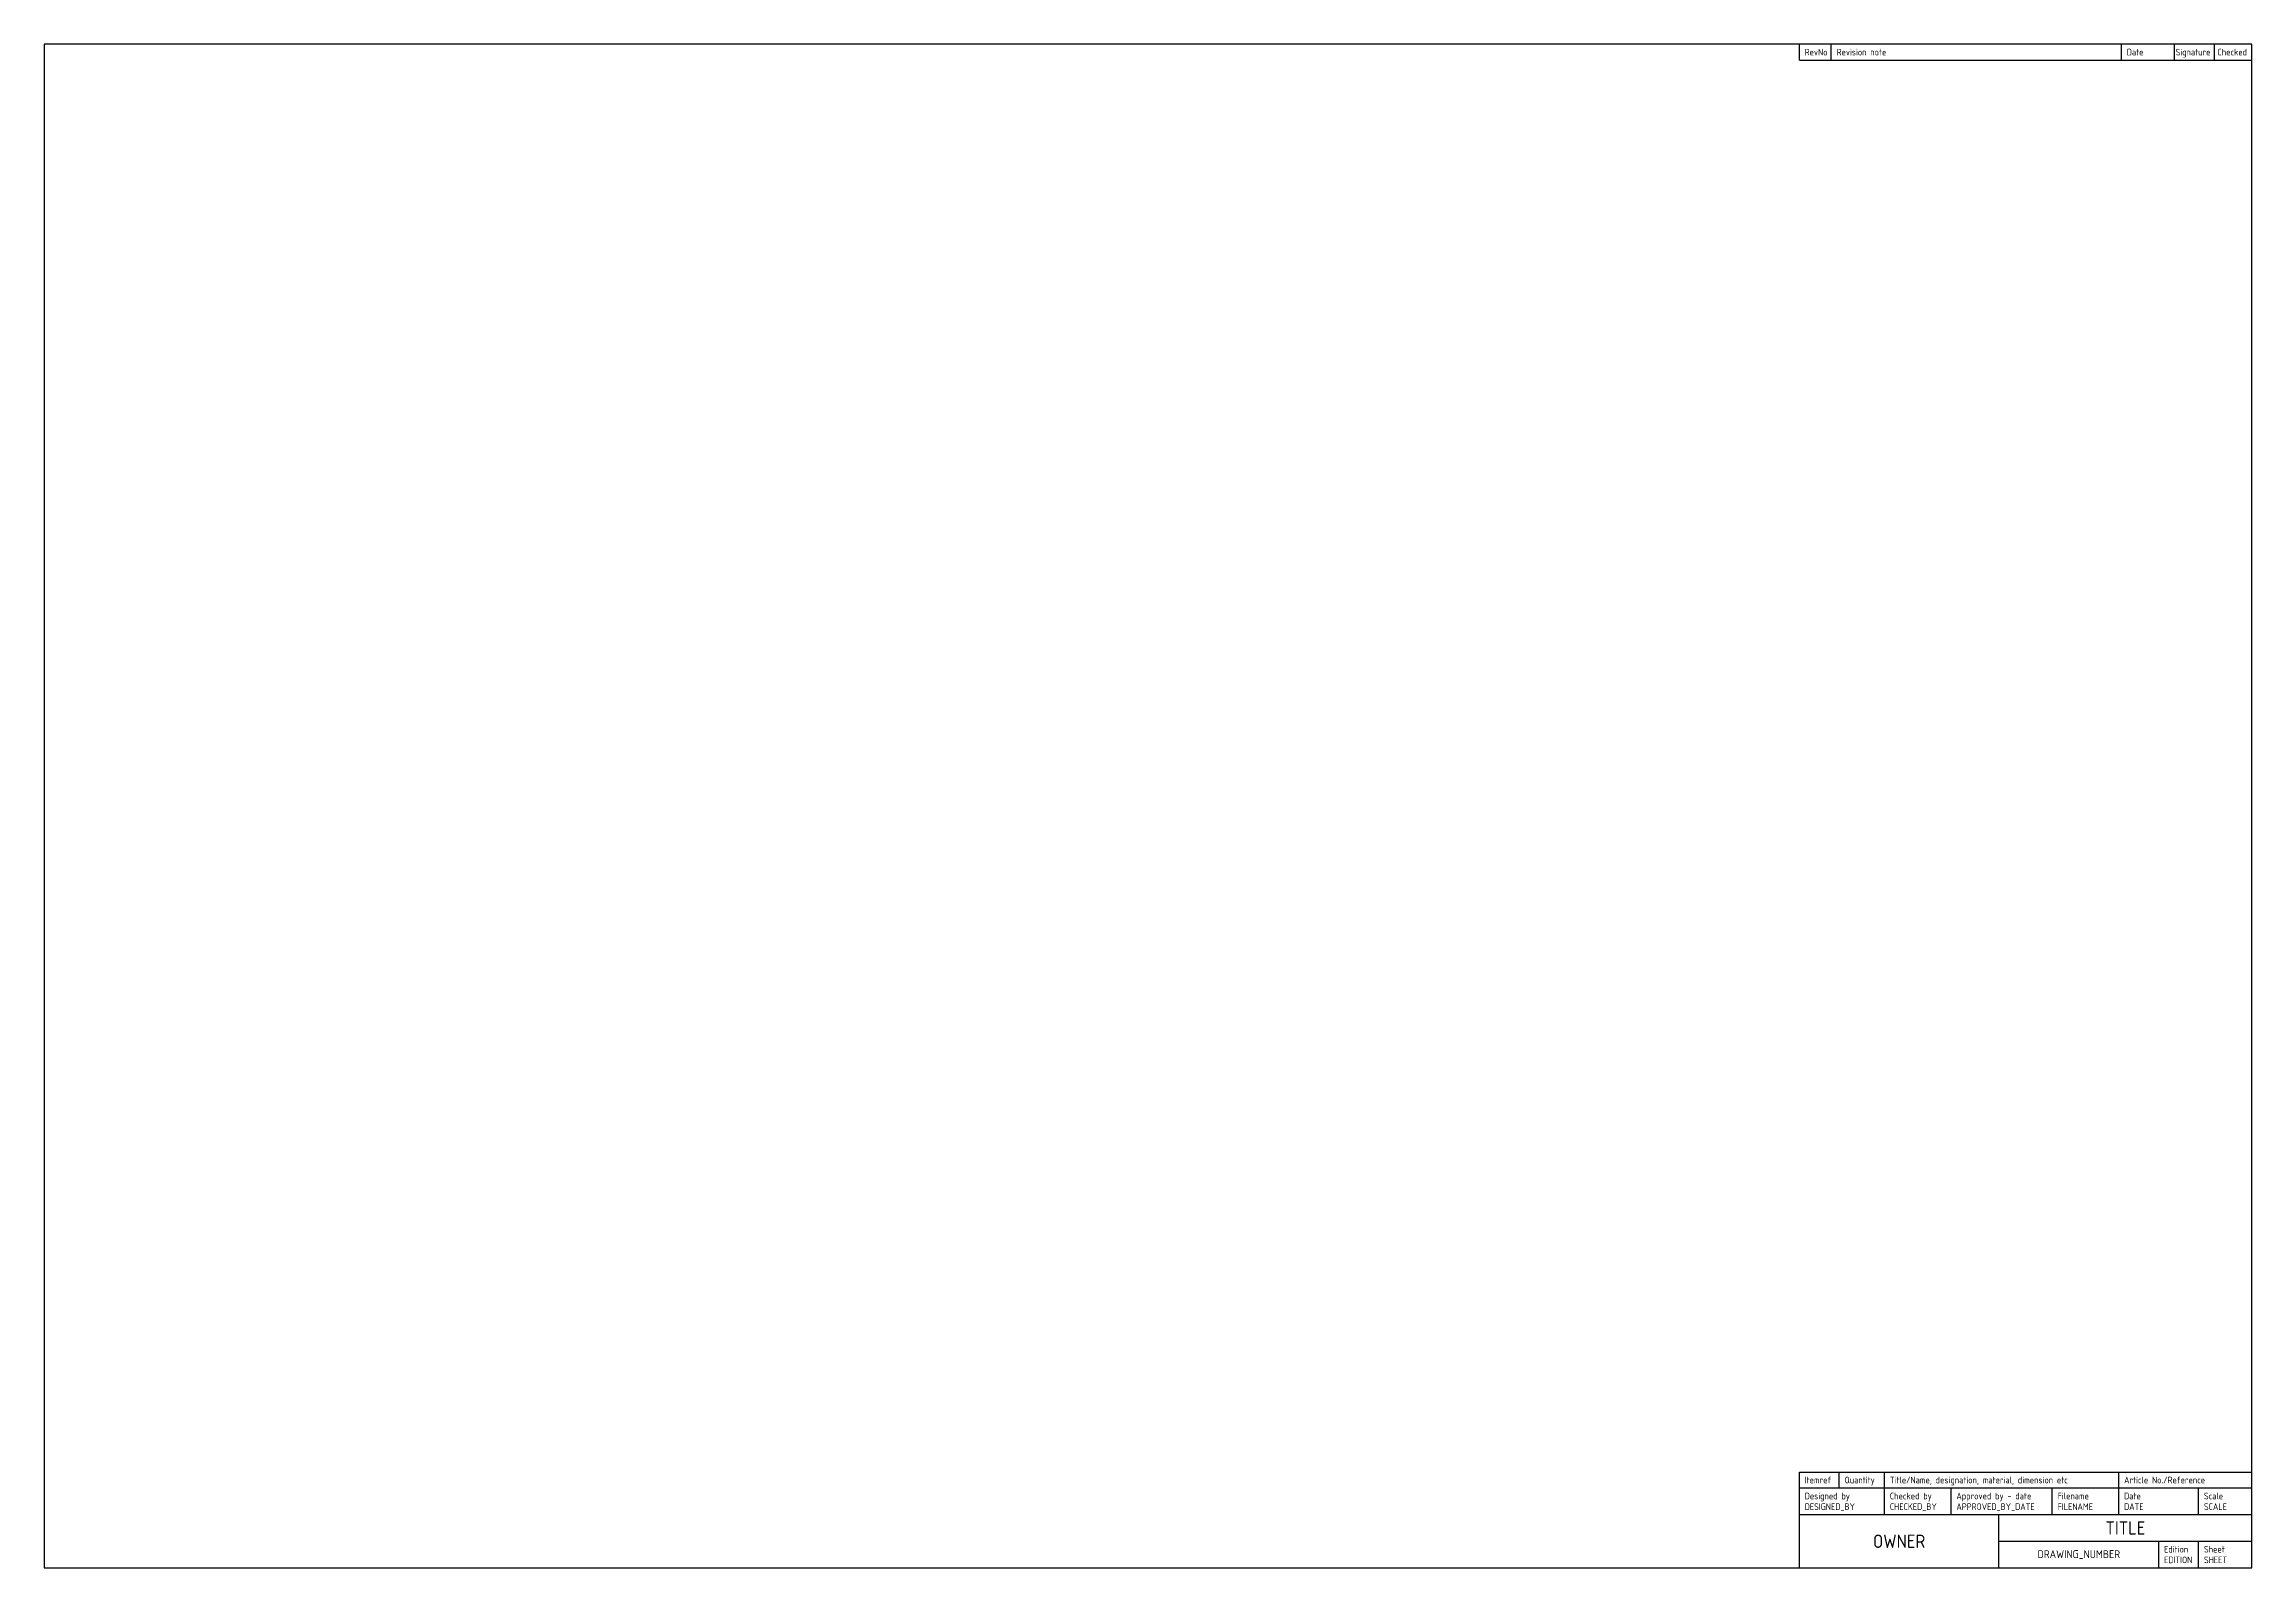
# Model space of a CAD drawing. Header units: millimetres. Extents: x 0 to 829, y 0 to 572.
import ezdxf
from ezdxf.enums import TextEntityAlignment as Align

# ---------------------------------------------------------------- set-up
doc = ezdxf.new("R2010")
doc.units = ezdxf.units.MM
for name, color, linetype in [('Border', 5, 'Continuous'), ('FRAME 025', 7, 'Continuous'), ('FRAME 050', 6, 'Continuous'), ('FRAME 070', 5, 'Continuous')]:
    doc.layers.add(name, color=color, linetype=linetype)
doc.styles.add('ISO Proportional', font='isocp.shx')

msp = doc.modelspace()

# ---------------------------------------------------------------- linework, layer by layer
at = {"layer": 'Border'}
msp.add_lwpolyline([(0, 0), (829.41, 0), (829.41, 572.41), (0, 572.41)], close=True, dxfattribs=at)
at = {"layer": 'FRAME 070'}
for p, q in [((659.41, 566.41), (659.41, 572.41)), ((671.41, 566.41), (671.41, 572.41)), ((780.41, 566.41), (780.41, 572.41)), ((800.41, 566.41), (800.41, 572.41)), ((815.41, 566.41), (815.41, 572.41)), ((659.41, 566.41), (829.41, 566.41)), ((659.41, 30), (659.41, 36)), ((659.41, 36), (829.41, 36)), ((674.41, 30), (674.41, 36)), ((691.41, 30), (691.41, 36)), ((779.41, 30), (779.41, 36)), ((659.41, 0), (659.41, 30)), ((659.41, 30), (829.41, 30)), ((691.41, 20), (691.41, 30)), ((716.41, 20), (716.41, 30)), ((754.41, 20), (754.41, 30)), ((779.41, 20), (779.41, 30)), ((809.41, 20), (809.41, 30)), ((659.41, 20), (829.41, 20)), ((734.41, 0), (734.41, 20)), ((734.41, 10), (829.41, 10)), ((794.41, 0), (794.41, 10)), ((809.41, 0), (809.41, 10))]:
    msp.add_line(p, q, dxfattribs=at)

# ---------------------------------------------------------------- texts
at = {"layer": 'FRAME 025', "style": 'ISO Proportional'}
for s, p in [('RevNo', (661.41, 569.41)), ('Revision note', (673.41, 569.41)), ('Date', (782.41, 569.41)), ('Signature', (800.77, 569.41)), ('Checked', (816.49, 569.41)), ('Itemref', (661.41, 33)), ('Quantity', (676.41, 33)), ('Title/Name, designation, material, dimension etc', (693.41, 33)), ('Article No./Reference', (781.41, 33)), ('Designed by', (661.41, 27)), ('Checked by', (693.41, 27)), ('Approved by - date', (718.41, 27)), ('Filename', (756.41, 27)), ('Date', (781.41, 27)), ('Scale', (811.41, 27)), ('Edition', (796.41, 7)), ('Sheet', (811.41, 7))]:
    msp.add_text(s, height=2.5, dxfattribs=at).set_placement(p, align=Align.MIDDLE_LEFT)
at = {"layer": 'FRAME 025', "style": 'ISO Proportional', "flags": 8}
for tag, text, p in [('DESIGNED_BY', 'XXX', (661.41, 23)), ('CHECKED_BY', 'XXX', (693.41, 23)), ('APPROVED_BY_DATE', 'XXX - 00/00/00', (718.41, 23)), ('FILENAME', 'XXX', (756.41, 23)), ('DATE', '00/00/00', (781.41, 23)), ('SCALE', '1:1', (811.41, 23)), ('EDITION', '0', (796.41, 3)), ('SHEET', '1/1', (811.41, 3))]:
    msp.add_attdef(tag, text=text, height=2.5, dxfattribs=at).set_placement(p, align=Align.MIDDLE_LEFT)
at = {"layer": 'FRAME 050', "style": 'ISO Proportional', "flags": 8}
for tag, text, height, p in [('TITLE', 'XXX', 5, (781.91, 15)), ('OWNER', 'XXX', 5, (696.91, 10)), ('DRAWING_NUMBER', 'X', 3, (764.41, 5))]:
    msp.add_attdef(tag, text=text, height=height, dxfattribs=at).set_placement(p, align=Align.MIDDLE)

doc.saveas('drawing.dxf')
